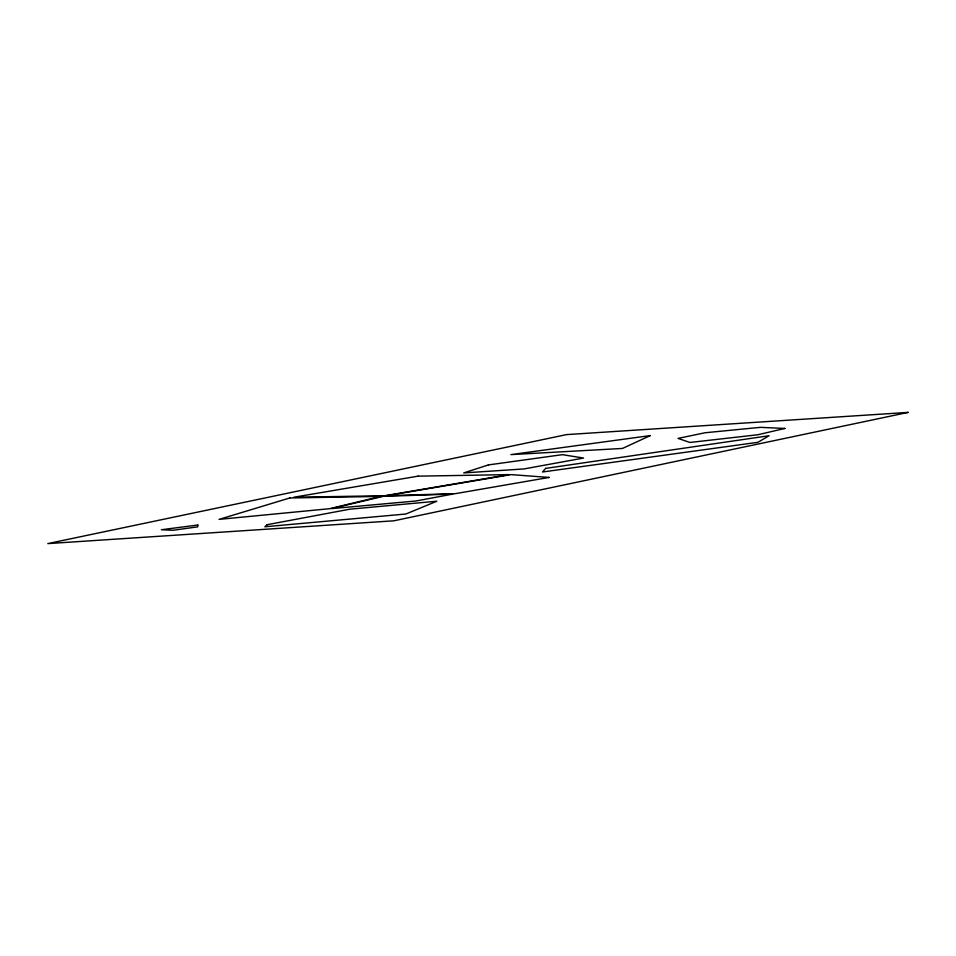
<?xml version="1.0" encoding="UTF-8"?>
<svg xmlns="http://www.w3.org/2000/svg" width="956" height="956" viewBox="0 0 956 956"><rect width="100%" height="100%" fill="white"/><g stroke="black" fill="none" stroke-linecap="round" stroke-linejoin="round"><path stroke-width="1.43" d="M197.808 525.023L197.725 526.852L173 530.269L161.349 529.744L197.808 525.023M545.601 468.404L542.542 471.989L757.977 442.293L769.054 435.733L545.601 468.404M267.071 524.713L264.86 526.78L405.93 514.005L436.832 501.219L349.86 509.178L267.071 524.713M650.319 435.578L622.464 448.448L510.886 454.614L650.319 435.578M488.373 464.927L463.708 472.933L524.019 468.93L583.566 458.055L562.403 454.662L488.373 464.927M289.847 497.957L219.079 519.383L329.605 508.7L380.727 496.427L289.847 497.957M383.225 496.343L331.35 508.64L416.051 500.98L452.857 494.073L383.225 496.343M784.888 428.443L757.857 434.741L689.957 442.473L678.031 438.398L705.062 432.757L760.438 427.344L784.888 428.443M908.2 412.395L393.908 520.805L47.8 543.606L566.538 434.61L908.2 412.395M549.126 477.438L455.355 493.666L386.726 495.686L511.113 474.606L549.126 477.438M418.107 476.148L293.815 497.24L384.694 495.722L508.998 474.618L418.107 476.148"/></g></svg>
